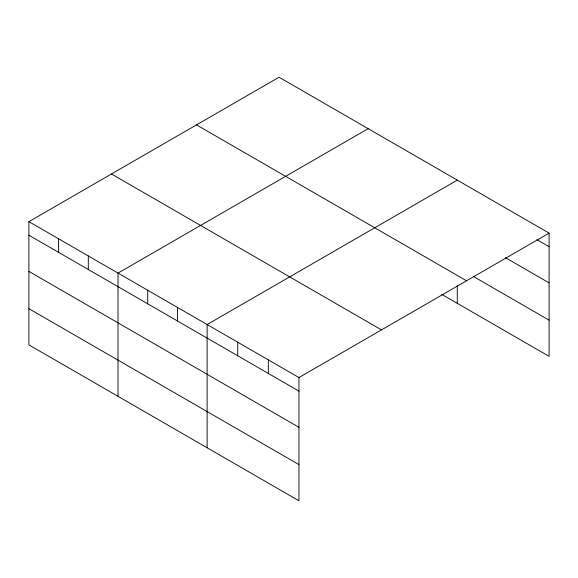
<?xml version="1.0" encoding="UTF-8"?>
<svg xmlns="http://www.w3.org/2000/svg" width="578" height="578" viewBox="0 0 578 578"><rect width="100%" height="100%" fill="white"/><g stroke="black" fill="none" stroke-linecap="round" stroke-linejoin="round"><path stroke-width="0.87" d="M298.942 427.308L298.942 377.557L28.9 221.649L28.9 344.871L298.942 500.779L298.942 427.308L28.9 271.4M28.9 221.649L279.058 77.221L549.1 233.129L549.1 356.351L441.65 294.318M368.172 128.67L118.013 273.098L118.013 396.32M457.285 180.119L207.126 324.547L207.126 447.769M298.942 377.557L549.1 233.129M536.861 239.624L549.1 246.69M505.49 257.701L549.1 282.88M473.353 276.429L549.1 320.161M196.506 124.884L466.547 280.792M111.453 173.985L381.494 329.894M28.9 235.21L298.942 391.118M28.9 308.688L298.942 464.589M457.285 285.691L457.285 303.342M268.337 359.884L268.337 373.453M237.731 342.219L237.731 355.781M177.424 307.395L177.424 320.963M147.715 290.25L147.715 303.811M88.311 255.946L88.311 269.514M58.602 238.801L58.602 252.362"/></g></svg>
